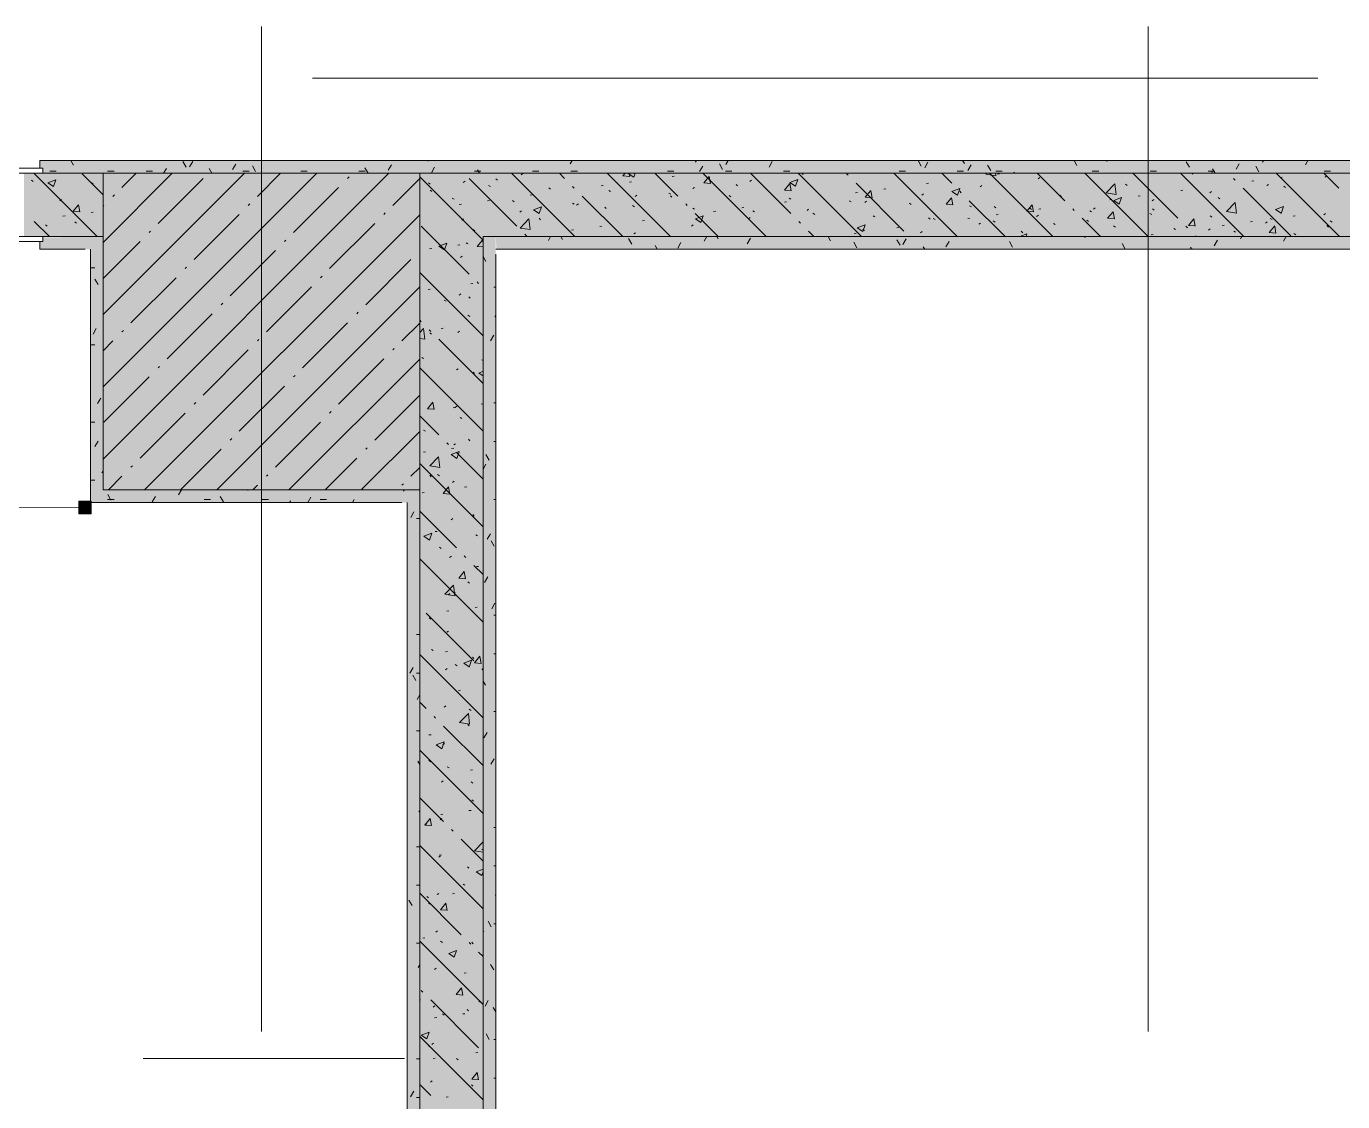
# Model space of a CAD drawing. Header units: millimetres. Extents: x -3817 to 677485, y -22715 to 103890.
# Drawn here: x 70432 to 72510, y 21595 to 23293 of the extents above; entities that cross this region are included whole.
import ezdxf

# ---------------------------------------------------------------- set-up
doc = ezdxf.new("R2010")
doc.units = ezdxf.units.MM
doc.layers.add('PDF _Геометрия', color=7, linetype='Continuous', true_color=0x1d1d1d)
doc.layers.add('PDF _Сплошная заливка', color=7, linetype='Continuous', true_color=0xffffff)

msp = doc.modelspace()

# ---------------------------------------------------------------- hatches: boundary and pattern name
at = {"layer": 'PDF _Сплошная заливка', "transparency": 33554559}
h = msp.add_hatch(color=256, dxfattribs=at)
h.paths.add_polyline_path([(78923.1, 23061.3), (78923.1, 23081.3), (78623.1, 23081.3), (78623.1, 23069.3), (78653.1, 23069.3), (78653.1, 23061.3), (78823.1, 23061.3)], flags=0)
h.paths.add_polyline_path([(77493.1, 23061.3), (77493.1, 23069.3), (77523.1, 23069.3), (77523.1, 23081.3), (76413.1, 23081.3), (76413.1, 23069.3), (76443.1, 23069.3), (76443.1, 23061.3), (77111.9, 23061.3)], flags=0)
h.paths.add_polyline_path([(68543.3, 23061.3), (69298.3, 23061.3), (69298.3, 23069.3), (69303.3, 23069.3), (69303.3, 23081.3), (68538.3, 23081.3), (68538.3, 23069.3), (68543.3, 23069.3), (68543.3, 23061.5)], flags=0)
h.paths.add_polyline_path([(66721.3, 23061.3), (67383.3, 23061.5), (67383.3, 23069.3), (67388.3, 23069.3), (67388.3, 23081.3), (66503.3, 23081.3), (66503.3, 23061.3)], flags=0)
h.paths.add_polyline_path([(70458.3, 23061.3), (74933.1, 23061.5), (74933.1, 23069.3), (74963.1, 23069.3), (74963.1, 23081.3), (70453.3, 23081.3), (70453.3, 23069.3), (70458.3, 23069.3)], flags=0)
h = msp.add_hatch(color=256, dxfattribs=at)
h.paths.add_polyline_path([(74963.1, 22961.3), (74963.1, 23061.3), (71053.3, 23061.3), (71053.3, 22961.3), (74933.1, 22961.3)], flags=0)
h.paths.add_polyline_path([(78653.1, 22961.3), (78823.1, 22961.3), (78823.1, 23061.3), (78623.1, 23061.3), (78623.1, 22961.3)], flags=0)
h.paths.add_polyline_path([(76962.8, 22961.3), (77523.1, 22961.3), (77523.1, 23061.3), (76413.1, 23061.3), (76413.1, 22961.3), (76663.1, 22961.3)], flags=0)
h.paths.add_polyline_path([(68678.3, 22961.3), (69328.3, 22961.3), (69328.3, 23061.3), (68513.3, 23061.3), (68513.3, 22961.3), (68543.3, 22961.3)], flags=0)
h.paths.add_polyline_path([(70453.3, 22961.3), (70553.3, 22961.3), (70553.3, 23061.3), (70428.3, 23061.3), (70428.3, 22961.3), (70432.2, 22961.3)], flags=0)
for points in [[(70553.3, 22561.3), (71053.3, 22561.3), (71053.3, 23061.3), (70553.3, 23061.3), (70553.3, 23058)], [(71053.3, 17481.3), (71153.3, 17481.3), (71153.3, 22961.3), (71053.3, 22961.3), (71053.3, 17561.3)], [(71153.3, 21031.3), (71173.3, 21031.3), (71173.3, 22961.3), (71153.3, 22961.3), (71153.3, 22492.8)], [(71025.3, 22541.3), (71033.3, 22541.3), (71033.3, 22561.3), (70533.3, 22561.3), (70533.3, 22541.3), (70803.3, 22541.3)], [(71033.3, 17581.4), (71053.3, 17581.4), (71053.3, 22561.3), (71033.3, 22561.3), (71033.3, 17602.3)]]:
    msp.add_hatch(color=256, dxfattribs=at).paths.add_polyline_path(points)
h = msp.add_hatch(color=256, dxfattribs=at)
h.paths.add_polyline_path([(70533.3, 22941.3), (70553.3, 22941.3), (70553.3, 22961.3), (70458.3, 22960), (70458.3, 22953.4), (70453.3, 22953.4), (70453.3, 22941.3), (70525.3, 22941.3)], flags=0)
h.paths.add_polyline_path([(68798.3, 22941.3), (69303.3, 22941.3), (69303.3, 22953.4), (69298.3, 22953.4), (69298.3, 22961.3), (68778.3, 22961.3), (68778.3, 22941.3)], flags=0)
h = msp.add_hatch(color=256, dxfattribs=at)
h.paths.add_polyline_path([(74933.1, 22941.3), (74963.1, 22941.3), (74963.1, 22953.4), (74933.1, 22953.4), (74933.1, 22961.3), (71173.3, 22961.3), (71174.4, 22941.3), (74143.2, 22941.3)], flags=0)
h.paths.add_polyline_path([(76563.1, 22941.3), (76563.1, 22961.3), (76443.1, 22961.3), (76443.1, 22953.4), (76413.1, 22953.4), (76413.1, 22941.3), (76543.1, 22941.3)], flags=0)

# ---------------------------------------------------------------- linework, layer by layer
at = {"layer": 'PDF _Геометрия', "color": 253, "lineweight": 9, "true_color": 0xaaaaaa}
for points in [[(70803.3, 21705.9), (70803.3, 23293.4)], [(72203.3, 21705.9), (72203.3, 23293.4)], [(70883.8, 23211.3), (72471.3, 23211.3)]]:
    msp.add_lwpolyline(points, dxfattribs=at)
at = {"layer": 'PDF _Геометрия', "color": 253, "lineweight": 13, "true_color": 0xaaaaaa}
for points in [[(70388.3, 23069.3), (70388.3, 23061.3), (70458.3, 23061.3), (70458.3, 23069.3)], [(70388.3, 22961.3), (70388.3, 22953.4), (70458.3, 22953.4), (70458.3, 22961.3)]]:
    msp.add_lwpolyline(points, close=True, dxfattribs=at)
at = {"layer": 'PDF _Геометрия', "color": 9, "lineweight": 9, "true_color": 0xc0c0c0}
for points in [[(70453.3, 23081.3), (70453.3, 23069.3)], [(70453.3, 23061.3), (70432.2, 23061.3)], [(68798.3, 17561.3), (71053.3, 17561.3), (71053.3, 17581.4), (71053.3, 22561.3), (71033.3, 22561.3), (70553.3, 22561.3), (70553.3, 22941.3), (70553.3, 22961.3)], [(70432.2, 22961.3), (70453.3, 22961.3)], [(70453.3, 22953.4), (70453.3, 22941.3)], [(71053.3, 22961.3), (71053.3, 17481.3), (71153.3, 17481.3), (71453.3, 17481.3), (71453.3, 17161.4), (71053.3, 17161.4)], [(71153.3, 17561.3), (71153.3, 20511.3), (71553.3, 20511.3), (71553.3, 20611.3), (71553.3, 21011.3), (71453.3, 21011.3), (71153.3, 21011.3), (71153.3, 22961.3), (74933.1, 22961.3), (71173.3, 22961.3), (71153.3, 22961.3), (71153.3, 21031.3), (71153.3, 21011.3), (71553.3, 21011.3), (71553.3, 20511.3), (71173.3, 20511.3), (71153.3, 20511.3), (71153.3, 17581.4)], [(70533.3, 22561.3), (70533.3, 22541.3), (71025.3, 22541.3)]]:
    msp.add_lwpolyline(points, dxfattribs=at)
at = {"layer": 'PDF _Геометрия', "color": 7, "lineweight": 9}
for points in [[(74963.1, 23081.3), (70453.3, 23081.3)], [(70453.3, 22941.3), (70525.3, 22941.3)], [(70533.3, 22941.3), (70533.3, 22920.4), (70533.3, 22561.3)], [(71173.3, 22941.3), (71194.2, 22941.3), (74963.1, 22941.3)], [(71173.3, 21031.3), (71173.3, 21052.3), (71173.3, 22933.3)], [(70515.3, 22533.3), (70209.9, 22534.9)], [(71033.3, 22541.3), (71033.3, 17602.3), (71033.3, 17581.4)], [(71029.3, 21662.9), (70616.8, 21662.9)]]:
    msp.add_lwpolyline(points, dxfattribs=at)
at = {"layer": 'PDF _Геометрия', "color": 253, "lineweight": 9, "true_color": 0x9b9b9b}
for points in [[(70506.7, 23074.2), (70502.6, 23081.3)], [(70653.3, 23068.8), (70649, 23061.3)], [(70684.4, 23071.2), (70679.4, 23079.9)], [(70694.9, 23080), (70689.9, 23071.3)], [(70725.3, 23061.3), (70721, 23068.8)], [(70763, 23075.9), (70757.9, 23067.2)], [(70794.1, 23064.2), (70789.1, 23072.9)], [(70971.7, 23061.3), (70966.8, 23069.9)], [(71008.7, 23074.8), (71003.7, 23066.1)], [(71066.2, 23080.5), (71065.7, 23081.3)], [(71076.7, 23070.7), (71071.7, 23062)], [(71294, 23081.3), (71291, 23076.1)], [(71489.7, 23078.6), (71488.1, 23081.3)], [(71500.2, 23072.6), (71495.1, 23063.9)], [(71531.3, 23067.4), (71526.3, 23076.2)], [(71540.4, 23081.3), (71536.8, 23075.1)], [(71609.8, 23079.7), (71604.8, 23071)], [(71845.1, 23072.6), (71840, 23081.3)], [(71855.6, 23078.6), (71850.5, 23069.9)], [(71913.1, 23076.7), (71910.4, 23081.3)], [(71923.6, 23074.5), (71918.6, 23065.8)], [(71954.7, 23065.5), (71949.7, 23074.3)], [(72090.8, 23073.7), (72086.4, 23081.3)], [(72138.7, 23081.3), (72137.9, 23079.9)], [(72268.5, 23070.7), (72263.5, 23079.4)], [(72309.1, 23061.3), (72305.1, 23068.3)], [(72347, 23076.4), (72342, 23067.7)], [(72378.2, 23063.7), (72373.1, 23072.4)], [(72385.1, 23081.3), (72383.6, 23078.8)], [(72455.5, 23081.3), (72451.7, 23074.8)], [(70469.2, 23064.5), (70479.2, 23064.5)], [(70560.6, 23064.5), (70570.7, 23064.5)], [(70621.6, 23064.5), (70631.6, 23064.5)], [(70774, 23064.5), (70784, 23064.5)], [(70830.9, 23061.3), (70830.7, 23061.7)], [(70865.4, 23064.5), (70875.5, 23064.5)], [(70956.9, 23064.5), (70966.9, 23064.5)], [(71139.7, 23064.5), (71149.8, 23064.5)], [(71147.7, 23061.3), (71144.5, 23066.9)], [(71231.2, 23064.5), (71241.2, 23064.5)], [(71292.1, 23064.5), (71302.2, 23064.5)], [(71444.5, 23064.5), (71454.6, 23064.5)], [(71458.5, 23061.4), (71458.5, 23061.3)], [(71536, 23064.5), (71546, 23064.5)], [(71627.4, 23064.5), (71637.5, 23064.5)], [(71810.3, 23064.5), (71820.4, 23064.5)], [(71901.7, 23064.5), (71911.8, 23064.5)], [(71962.7, 23064.5), (71972.8, 23064.5)], [(71992.4, 23061.3), (71991.3, 23063.1)], [(72115.1, 23064.5), (72125.2, 23064.5)], [(72206.5, 23064.5), (72216.6, 23064.5)], [(72298, 23064.5), (72308, 23064.5)], [(72305.4, 23065.2), (72303.1, 23061.3)], [(72480.9, 23064.5), (72490.9, 23064.5)], [(71259.9, 22961.3), (71256.5, 22955.3)], [(71278.5, 22956.7), (71275.8, 22961.3)], [(71346.5, 22960.8), (71346.2, 22961.3)], [(71388.2, 22949.6), (71383.1, 22958.3)], [(71428.1, 22941.3), (71424.8, 22947.2)], [(71465.6, 22951.8), (71460.6, 22943.1)], [(71506.3, 22961.3), (71502.2, 22954.2)], [(71524.2, 22957.8), (71522.2, 22961.3)], [(71575.3, 22958.9), (71570.2, 22950.1)], [(71701.9, 22954.8), (71698.1, 22961.3)], [(71743.6, 22943.6), (71738.5, 22952.3)], [(71811.6, 22947.7), (71806.6, 22956.4)], [(71821, 22957.8), (71816, 22949)], [(71850.5, 22941.3), (71848.2, 22945.3)], [(71889, 22953.7), (71884, 22945)], [(71989.3, 22944.7), (71984.3, 22953.4)], [(72104.6, 22961.3), (72103.3, 22959.1)], [(72167, 22941.7), (72162, 22950.4)], [(72270.8, 22944.4), (72269.1, 22941.3)], [(72272.8, 22941.3), (72271.6, 22943.4)], [(72312.5, 22955.6), (72307.4, 22946.9)], [(72351, 22961.3), (72349.1, 22958)], [(72421.4, 22961.3), (72417.1, 22953.9)], [(71157.7, 22922.1), (71153.3, 22929.7)], [(70533.3, 22912.1), (70540.2, 22912.1)], [(70545.4, 22885.4), (70540.3, 22894.1)], [(71170.2, 22881.6), (71173.3, 22881.6)], [(71173.3, 22834.1), (71172, 22836.4)], [(70542.5, 22816), (70537.5, 22807.3)], [(71170.1, 22805.6), (71165, 22796.9)], [(70533.3, 22790.2), (70540.2, 22790.2)], [(70549.6, 22706.3), (70544.6, 22697.6)], [(71170.2, 22698.7), (71173.3, 22698.7)], [(70533.3, 22668.2), (70540.2, 22668.2)], [(70545.5, 22638.3), (70540.5, 22629.6)], [(71170.2, 22637.7), (71173.3, 22637.7)], [(71162.8, 22608.3), (71157.8, 22617.1)], [(70553.3, 22590.8), (70551.6, 22588)], [(71157.8, 22601.6), (71153.3, 22593.7)], [(70533.3, 22576.8), (70540.2, 22576.8)], [(70565.8, 22545.2), (70560.8, 22553.9)], [(70635.9, 22550.9), (70630.8, 22542.2)], [(70677.1, 22561.3), (70672.5, 22553.4)], [(70743.5, 22542.2), (70738.5, 22550.9)], [(70782.6, 22561.3), (70782.1, 22560.5)], [(70881.6, 22549.9), (70876.7, 22541.3)], [(71029, 22561.3), (71027.9, 22559.4)], [(70560.6, 22546.3), (70570.7, 22546.3)], [(70713, 22546.3), (70723.1, 22546.3)], [(70804.5, 22546.3), (70814.5, 22546.3)], [(70849.6, 22541.3), (70848.1, 22543.8)], [(70895.9, 22546.3), (70906, 22546.3)], [(70949.6, 22545.8), (70947.1, 22541.3)], [(71170.2, 22546.3), (71173.3, 22546.3)], [(71044.1, 22526.4), (71039, 22517.7)], [(71048.3, 22515.8), (71053.3, 22515.8)], [(71164.9, 22491.9), (71159.8, 22483.2)], [(71171, 22472.3), (71166, 22481)], [(71160.8, 22423.8), (71155.8, 22415.1)], [(71171.9, 22382.2), (71166.9, 22373.5)], [(71170.2, 22363.4), (71173.3, 22363.4)], [(71048.3, 22332.9), (71053.3, 22332.9)], [(71170.2, 22302.5), (71173.3, 22302.5)], [(71043, 22280.7), (71037.9, 22272)], [(71047.2, 22260), (71042.2, 22268.7)], [(71048.3, 22272), (71053.3, 22272)], [(71156.9, 22252.9), (71153.3, 22259.2)], [(71053.3, 22237.6), (71049.1, 22230.4)], [(71170.2, 22211), (71173.3, 22211)], [(71048.3, 22180.5), (71053.3, 22180.5)], [(71159.7, 22178.1), (71154.7, 22169.4)], [(71053.3, 22127.6), (71050.3, 22132.7)], [(71170.9, 22136.5), (71165.8, 22127.8)], [(71053.3, 22054.7), (71052.1, 22052.7)], [(71170.2, 22028.1), (71173.3, 22028.1)], [(71048.3, 21997.7), (71053.3, 21997.7)], [(71170.2, 21967.2), (71173.3, 21967.2)], [(71048.3, 21936.7), (71053.3, 21936.7)], [(71041.2, 21904.6), (71036.2, 21913.3)], [(71173.3, 21919.7), (71172.2, 21921.5)], [(71033.7, 21898.9), (71033.3, 21898.2)], [(71154.5, 21864.3), (71153.3, 21862.2)], [(71166.1, 21871.1), (71161.1, 21879.9)], [(71170.2, 21875.7), (71173.3, 21875.7)], [(71048.3, 21845.3), (71053.3, 21845.3)], [(71053.3, 21810.9), (71051, 21806.9)], [(71170.2, 21803.1), (71165.2, 21811.8)], [(71161.6, 21754.7), (71156.6, 21746)], [(71173.3, 21736.9), (71169.3, 21743.8)], [(71163.1, 21693.4), (71158.1, 21702.2)], [(71170.2, 21692.9), (71173.3, 21692.9)], [(71048.3, 21662.4), (71053.3, 21662.4)], [(71170.2, 21631.9), (71173.3, 21631.9)], [(71043.8, 21611.5), (71038.7, 21602.8)], [(71048.3, 21601.4), (71053.3, 21601.4)]]:
    msp.add_lwpolyline(points, dxfattribs=at)
at = {"layer": 'PDF _Геометрия', "color": 252, "lineweight": 9, "true_color": 0x878787}
for points in [[(70440.2, 23050.3), (70443.1, 23048.5)], [(70544, 22961.3), (70444, 23061.3)], [(70475.2, 23040.4), (70466.3, 23046.4), (70478.8, 23051.2)], [(70475.2, 23040.4), (70478.8, 23051.1)], [(70553.3, 23027.5), (70520.2, 23060.6)], [(70535.1, 23046.3), (70538, 23044.5)], [(71153.3, 22955.5), (71147.4, 22961.3), (71053.3, 23055.5)], [(71122.1, 23046.5), (71124.8, 23048.6)], [(71206.7, 22977.6), (71131.2, 23053)], [(71173.7, 23052.5), (71176.2, 23050.2)], [(71298.3, 22961.3), (71198.3, 23061.3)], [(71213.4, 23059), (71216.1, 23061.1)], [(71282.1, 23053), (71273.8, 23061.3)], [(71449.2, 22961.3), (71349.2, 23061.3)], [(71384.8, 23056.2), (71374.2, 23057.1), (71377.7, 23061.3)], [(71391.1, 23055.1), (71382.3, 23061), (71383.1, 23061.3)], [(71384.8, 23056.2), (71383.8, 23061.3)], [(71384.3, 23047.5), (71387.6, 23047.9)], [(71391.2, 23055), (71393.3, 23061.3)], [(71460.6, 23025.4), (71424.7, 23061.3)], [(71451.6, 23056.3), (71455, 23056.8)], [(71600.1, 22961.3), (71500.1, 23061.3)], [(71512.3, 23045), (71501.7, 23046), (71510.3, 23056.2)], [(71512.3, 23045), (71510.3, 23056.1)], [(71574.5, 23048.5), (71577.2, 23050.5)], [(71639.2, 22997.7), (71575.5, 23061.3)], [(71646.7, 23040.8), (71637.8, 23046.8), (71650.3, 23051.6)], [(71646.7, 23040.8), (71650.3, 23051.5)], [(71750.9, 22961.3), (71650.9, 23061.3)], [(71656.5, 23061.3), (71658.8, 23059.2)], [(71729.7, 23058.1), (71727.2, 23060.6)], [(71901.8, 22961.3), (71801.8, 23061.3)], [(71893.1, 23045.5), (71877.3, 23061.3)], [(71963, 23057.3), (71947.2, 23059.7), (71948.7, 23061.3)], [(72052.7, 22961.3), (71952.7, 23061.3)], [(71963, 23057.2), (71962.5, 23061.3)], [(71965.4, 23060), (71968.8, 23060.4)], [(72071.7, 23017.8), (72028.1, 23061.3)], [(72029.4, 23052.4), (72032.1, 23054.4)], [(72203.5, 22961.3), (72103.5, 23061.3)], [(72250.2, 22990.2), (72179, 23061.3)], [(72354.4, 22961.3), (72254.4, 23061.3)], [(72272, 23061.3), (72273.6, 23059.9)], [(72340.7, 23050.5), (72338.2, 23053)], [(72366.9, 23048.9), (72370.3, 23049.3)], [(72505.3, 22961.3), (72405.3, 23061.3)], [(72411.5, 23054.7), (72414.8, 23055.2)], [(72504.2, 23037.9), (72480.7, 23061.3)], [(72482.8, 23055.1), (72485.5, 23057.2)], [(71067.1, 23046.1), (71070, 23044.3)], [(71070, 23034.7), (71072.5, 23032.4)], [(71162.1, 23042.1), (71164.9, 23040.3)], [(71227.5, 23026.8), (71230.8, 23027.2)], [(71257, 23038.1), (71259.8, 23036.3)], [(71297.2, 23037.9), (71294.7, 23040.5)], [(71339.8, 23041.6), (71343.1, 23042)], [(71351.9, 23034.1), (71354.7, 23032.3)], [(71393.4, 23024.6), (71396.1, 23026.6)], [(71446.8, 23030.1), (71449.6, 23028.3)], [(71449, 23025.8), (71451.5, 23023.6)], [(71484.7, 23037.1), (71487.3, 23039.1)], [(71541.7, 23026.1), (71544.5, 23024.3)], [(71552.7, 23043.6), (71555.2, 23041.4)], [(71639.8, 23033.9), (71629.2, 23034.8), (71637.8, 23045)], [(71639.9, 23033.8), (71637.8, 23045)], [(71741.3, 23030.5), (71744.6, 23030.9)], [(71817.7, 22970.1), (71742.3, 23045.5)], [(71756.7, 23023.7), (71765.3, 23033.9)], [(71767.4, 23022.7), (71765.3, 23033.8)], [(71785.8, 23036.3), (71789.1, 23036.8)], [(71845.8, 23026.5), (71848.4, 23028.6)], [(71853.2, 23045.2), (71856.5, 23045.6)], [(71902.2, 23026.6), (71893.3, 23032.5), (71905.8, 23037.3)], [(71902.2, 23026.5), (71905.8, 23037.3)], [(71908.2, 23030.4), (71905.7, 23032.9)], [(71938.1, 23039.8), (71940.8, 23041.9)], [(72063.8, 23026.5), (72066.3, 23024.3)], [(72152.7, 23027.8), (72136.9, 23030.3), (72150.8, 23044.7)], [(72152.8, 23027.8), (72150.8, 23044.7)], [(72167.5, 23044.3), (72170, 23042.1)], [(72187.3, 23025.2), (72190.6, 23025.7)], [(72254.7, 23034.1), (72258, 23034.5)], [(72300.7, 23030.4), (72303.4, 23032.5)], [(72428.7, 22962.5), (72353.3, 23037.9)], [(72390.5, 23041.8), (72393.2, 23043.8)], [(72417.5, 23040.9), (72419.9, 23038.6)], [(70485, 23017.9), (70487.7, 23020)], [(70516.8, 23000.6), (70506.1, 23001.5), (70514.7, 23011.7)], [(70516.8, 23000.5), (70514.7, 23011.7)], [(71104.6, 23022.2), (71107.5, 23020.4)], [(71115.7, 23012.1), (71119, 23012.5)], [(71160.2, 23017.9), (71163.5, 23018.4)], [(71199.5, 23018.2), (71202.4, 23016.4)], [(71241.8, 22997.7), (71232.9, 23003.7), (71245.4, 23008.5)], [(71241.8, 22997.7), (71245.4, 23008.4)], [(71294.5, 23014.2), (71297.3, 23012.4)], [(71301, 23011.2), (71303.7, 23013.3)], [(71373.8, 22961.3), (71309.8, 23025.4)], [(71345.3, 23008), (71347.8, 23005.8)], [(71389.4, 23010.2), (71392.2, 23008.4)], [(71475.7, 23010.3), (71473.2, 23012.8)], [(71484.3, 23006.2), (71487.1, 23004.4)], [(71561.7, 23006.8), (71565, 23007.3)], [(71629, 23015.7), (71632.3, 23016.1)], [(71636.6, 23022), (71639.4, 23020.2)], [(71731.5, 23018), (71734.4, 23016.2)], [(71756, 23015.1), (71758.6, 23017.2)], [(71756.7, 23023.7), (71767.4, 23022.7)], [(71826.4, 23014), (71829.3, 23012.2)], [(71894.9, 23011.6), (71884.3, 23012.5), (71892.9, 23022.7)], [(71894.9, 23011.5), (71892.9, 23022.7)], [(71977.3, 22961.3), (71920.8, 23017.8)], [(71921.4, 23010), (71924.2, 23008.2)], [(71960.1, 23008.7), (71962.6, 23006.5)], [(72022.4, 23000.4), (72011.8, 23001.4), (72020.4, 23011.6)], [(72016.3, 23006), (72019.1, 23004.2)], [(72022.5, 23000.4), (72020.4, 23011.5)], [(72030.5, 23004.6), (72033.8, 23005)], [(72086.7, 23002.7), (72084.2, 23005.3)], [(72117.1, 23004.6), (72119.7, 23006.6)], [(72142.8, 23019.4), (72146.1, 23019.8)], [(72157.7, 23012.3), (72148.9, 23018.3), (72161.3, 23023.1)], [(72157.7, 23012.3), (72161.3, 23023)], [(72209.4, 23017.9), (72212.1, 23019.9)], [(72210.1, 23005.3), (72212.6, 23003)], [(72313.8, 23023.1), (72316.3, 23020.8)], [(72342.5, 22998.4), (72326.7, 23000.9), (72340.5, 23015.3)], [(72342.5, 22998.4), (72340.6, 23015.2)], [(72413.2, 22998.1), (72404.4, 23004.1), (72416.8, 23008.8)], [(72413.2, 22998), (72416.9, 23008.8)], [(70468.6, 22961.3), (70444.8, 22985.1)], [(70490, 22993.7), (70493.3, 22994.1)], [(70509, 22984.7), (70511.4, 22982.4)], [(70534.5, 22999.5), (70537.9, 23000)], [(71120, 22987.3), (71122.6, 22989.4)], [(71211.2, 22999.9), (71213.9, 23001.9)], [(71227.5, 22972.4), (71211.7, 22974.8), (71225.6, 22989.2)], [(71227.6, 22972.3), (71225.6, 22989.2)], [(71241.6, 22990.2), (71244.1, 22988)], [(71404.9, 22986.2), (71408.2, 22986.6)], [(71524.7, 22961.3), (71488.3, 22997.7)], [(71497.3, 22983.5), (71488.4, 22989.4), (71500.9, 22994.2)], [(71497.3, 22983.4), (71500.9, 22994.2)], [(71517.2, 23001), (71520.5, 23001.4)], [(71572.3, 22989.3), (71575, 22991.3)], [(71579.2, 23002.2), (71582, 23000.4)], [(71654.3, 22982.6), (71651.7, 22985.1)], [(71664.7, 23002.6), (71667.3, 23004.7)], [(71674.1, 22998.2), (71676.9, 22996.4)], [(71769, 22994.2), (71771.8, 22992.4)], [(71856.4, 22990.9), (71858.9, 22988.7)], [(71863.9, 22990.1), (71866.8, 22988.3)], [(71918.7, 22989.9), (71922, 22990.3)], [(71958.8, 22986.1), (71961.7, 22984.3)], [(71963.2, 22995.7), (71966.5, 22996.2)], [(72027.2, 22993.2), (72029.9, 22995.2)], [(72128.1, 22961.3), (72099.3, 22990.2)], [(72106.4, 22987.5), (72108.9, 22985.2)], [(72111.2, 23002), (72114, 23000.2)], [(72150, 22989.3), (72139.3, 22990.2), (72147.9, 23000.4)], [(72150, 22989.2), (72147.9, 23000.4)], [(72206.1, 22998), (72208.9, 22996.2)], [(72266.9, 22979), (72275.4, 22989.3)], [(72277.5, 22978), (72275.5, 22989.2)], [(72301, 22994), (72303.8, 22992.2)], [(72364.7, 22984.6), (72368, 22985.1)], [(72388.3, 22982.6), (72391, 22984.6)], [(72395.9, 22990), (72398.8, 22988.2)], [(72432, 22993.5), (72435.3, 22993.9)], [(72480.7, 22995.9), (72483.3, 22998)], [(72490.8, 22986), (72493.7, 22984.2)], [(70462.3, 22979.8), (70465.1, 22978)], [(71131.2, 22902.2), (71072.1, 22961.3), (71055.8, 22977.6)], [(71137.9, 22972.4), (71140.4, 22970.2)], [(71221.8, 22962.5), (71219.3, 22965)], [(71293, 22971.5), (71296.3, 22971.9)], [(71337.5, 22977.3), (71340.9, 22977.8)], [(71391.2, 22965.4), (71393.9, 22967.4)], [(71482.5, 22977.9), (71485.2, 22979.9)], [(71675.5, 22961.3), (71666.8, 22970.1)], [(71739, 22966.2), (71742.4, 22966.7)], [(71752.8, 22969.2), (71744, 22975.2), (71756.4, 22980)], [(71752.7, 22973.1), (71755.2, 22970.9)], [(71752.8, 22969.2), (71756.4, 22979.9)], [(71806.4, 22975.1), (71809.7, 22975.5)], [(71843.6, 22967.3), (71846.3, 22969.4)], [(71936, 22980.7), (71938.6, 22982.7)], [(72000.5, 22961.3), (72011.9, 22965.7)], [(72002.7, 22969.7), (72005.2, 22967.4)], [(72010.5, 22961.3), (72011.9, 22965.7)], [(72053.8, 22982.1), (72056.6, 22980.3)], [(72148.7, 22978.1), (72151.5, 22976.3)], [(72207.9, 22964), (72211.2, 22964.4)], [(72243.6, 22974.1), (72246.4, 22972.3)], [(72265.3, 22975.1), (72262.8, 22977.6)], [(72266.9, 22979), (72277.5, 22978.1)], [(72298.5, 22971.2), (72301.2, 22973.3)], [(72320.2, 22978.8), (72323.5, 22979.2)], [(72338.5, 22970.1), (72341.3, 22968.3)], [(72405, 22966.9), (72394.4, 22967.9), (72403, 22978.1)], [(72405, 22966.9), (72403, 22978)], [(72433.4, 22966.1), (72436.2, 22964.3)], [(72485.4, 22978.7), (72487.8, 22976.4)], [(71068.9, 22942), (71072.2, 22942.4)], [(71092.4, 22940.4), (71083.5, 22946.3), (71096, 22951.1)], [(71092.4, 22940.3), (71096, 22951.1)], [(71113.4, 22947.8), (71116.7, 22948.3)], [(71126.7, 22951.7), (71129.5, 22949.9)], [(71153.3, 22944.9), (71143.8, 22945.7), (71152.3, 22955.9)], [(71153.3, 22951), (71152.4, 22955.9)], [(72279, 22961.3), (72277.8, 22962.5)], [(71117.8, 22928.1), (71120.4, 22930.2)], [(71153.3, 22804.7), (71053.3, 22904.7)], [(71134, 22886.6), (71137.3, 22887)], [(71146.3, 22887.1), (71143.8, 22889.6)], [(71066.6, 22877.7), (71069.9, 22878.1)], [(71092.1, 22860.9), (71094.9, 22859.1)], [(71115.6, 22869), (71118.3, 22871)], [(71130.6, 22866.4), (71133.1, 22864.1)], [(71055.8, 22826.7), (71053.3, 22829.3)], [(71129.5, 22837), (71132.4, 22835.2)], [(71053.3, 22809.7), (71059.4, 22816)], [(71053.3, 22800.4), (71061.4, 22799.2)], [(71061.4, 22799.1), (71059.4, 22816)], [(71070.9, 22811.6), (71068.4, 22814.2)], [(71069.5, 22809.5), (71072, 22807.3)], [(71153.3, 22729.3), (71083.5, 22799.1)], [(71087.2, 22816.4), (71090.5, 22816.9)], [(71113.5, 22809.8), (71116.1, 22811.8)], [(71056.7, 22770.5), (71059.5, 22768.7)], [(71151.6, 22766.5), (71153.3, 22765.4)], [(71152.7, 22761.1), (71153.3, 22761.2)], [(71153.3, 22653.8), (71053.3, 22753.8)], [(71111.3, 22750.6), (71114, 22752.6)], [(71137.4, 22747.3), (71139.9, 22745)], [(71153.3, 22741.2), (71146.4, 22745.8), (71153.3, 22748.5)], [(71076.2, 22688.5), (71065.6, 22689.4), (71074.2, 22699.6)], [(71076.2, 22688.4), (71074.2, 22699.5)], [(71109.1, 22691.4), (71111.8, 22693.4)], [(71150.4, 22696.8), (71153.3, 22697.2)], [(71083.5, 22648.2), (71053.3, 22678.4)], [(71105.9, 22691), (71109.3, 22691.4)], [(71117, 22675.6), (71119.8, 22673.8)], [(71059.5, 22655.8), (71062.4, 22654)], [(71098.6, 22633.1), (71096, 22635.6)], [(71107, 22632.2), (71109.6, 22634.2)], [(71130.1, 22641.2), (71132.5, 22638.9)], [(71059.2, 22620.8), (71062.5, 22621.3)], [(71069.1, 22599), (71083, 22613.4)], [(71084.9, 22596.5), (71083, 22613.4)], [(71112, 22610.9), (71103.1, 22616.9), (71115.6, 22621.7)], [(71103.7, 22626.7), (71107, 22627.1)], [(71153.3, 22578.4), (71111.1, 22620.5)], [(71112, 22610.9), (71115.6, 22621.6)], [(71153.3, 22502.9), (71053.3, 22602.9)], [(71069.1, 22599), (71084.9, 22596.5)], [(71069, 22584.4), (71071.4, 22582.1)], [(71081.6, 22585.3), (71084.4, 22583.4)], [(71104.8, 22573), (71107.5, 22575.1)], [(71056.9, 22556.6), (71060.2, 22557)], [(71100.9, 22554.7), (71090.3, 22555.6), (71098.8, 22565.9)], [(71100.9, 22554.7), (71098.8, 22565.8)], [(71124.2, 22565.4), (71127.6, 22565.9)], [(71111.1, 22469.7), (71053.3, 22527.5)], [(71102.7, 22513.8), (71105.3, 22515.9)], [(71136.9, 22522.1), (71139.3, 22519.9)], [(71068.7, 22482), (71059.9, 22488), (71072.3, 22492.7)], [(71068.7, 22481.9), (71072.3, 22492.7)], [(71077.5, 22495.3), (71080.8, 22495.7)], [(71141.9, 22490.4), (71144.7, 22488.6)], [(71084.5, 22470.5), (71087.3, 22468.7)], [(71153.3, 22352.1), (71053.3, 22452.1)], [(71100.5, 22454.6), (71103.2, 22456.7)], [(71126.2, 22454.6), (71123.7, 22457.1)], [(71125.6, 22421), (71114.9, 22421.9), (71123.5, 22432.1)], [(71125.6, 22420.9), (71123.5, 22432.1)], [(71153.3, 22427.5), (71138.8, 22442)], [(71143, 22440), (71146.3, 22440.4)], [(71108.5, 22393.9), (71092.7, 22396.4), (71106.5, 22410.8)], [(71108.5, 22393.9), (71106.6, 22410.7)], [(71129.5, 22416.1), (71132, 22413.8)], [(71098.3, 22395.5), (71101, 22397.5)], [(71106.5, 22400), (71109.3, 22398.2)], [(71138.8, 22291.1), (71063.4, 22366.6)], [(71096.2, 22369.8), (71099.5, 22370.3)], [(71140.7, 22375.7), (71144, 22376.1)], [(71068.4, 22359.2), (71070.9, 22357)], [(71096.2, 22336.3), (71098.8, 22338.3)], [(71153.3, 22201.2), (71053.3, 22301.2)], [(71071.9, 22309.2), (71074.7, 22307.4)], [(71093.9, 22305.6), (71097.3, 22306)], [(71150.2, 22287.2), (71139.6, 22288.2), (71148.2, 22298.4)], [(71150.2, 22287.2), (71148.2, 22298.3)], [(71094, 22277.1), (71096.7, 22279.1)], [(71109.4, 22285.3), (71112.2, 22283.5)], [(71131.6, 22281.5), (71122.7, 22287.4), (71135.2, 22292.2)], [(71131.6, 22281.4), (71135.2, 22292.2)], [(71136.4, 22297), (71138.8, 22294.7)], [(71153.3, 22276.7), (71151.4, 22278.6)], [(71114.5, 22244.3), (71117.8, 22244.7)], [(71063.4, 22215.7), (71053.3, 22225.8)], [(71091.8, 22217.9), (71094.5, 22219.9)], [(71078.4, 22200.6), (71075.9, 22203.1)], [(71132.1, 22191.3), (71116.3, 22193.7), (71130.1, 22208.2)], [(71132.1, 22191.2), (71130.1, 22208.1)], [(71131.4, 22214.8), (71134.3, 22213)], [(71067.7, 22174.2), (71071.1, 22174.6)], [(71153.3, 22125.8), (71091, 22188)], [(71129, 22190.9), (71131.5, 22188.6)], [(71088.3, 22152.5), (71079.5, 22158.5), (71091.9, 22163.3)], [(71088.3, 22152.5), (71091.9, 22163.2)], [(71089.7, 22158.7), (71092.3, 22160.7)], [(71153.3, 22050.3), (71053.3, 22150.3)], [(71067.9, 22134.1), (71070.4, 22131.8)], [(71096.8, 22123.9), (71099.6, 22122.1)], [(71133.2, 22118.8), (71136.6, 22119.3)], [(71087.5, 22099.5), (71090.2, 22101.6)], [(71134.3, 22100), (71137.1, 22098.2)], [(71091, 22037.2), (71053.3, 22074.9)], [(71135.8, 22071.9), (71138.3, 22069.6)], [(71086.5, 22048.7), (71089.8, 22049.2)], [(71131, 22054.6), (71134.3, 22055)], [(71072, 22030.9), (71061.4, 22031.8), (71070, 22042.1)], [(71061.4, 22033.5), (71064.3, 22031.7)], [(71072.1, 22030.9), (71070, 22042)], [(71085.4, 22040.3), (71088, 22042.4)], [(71106.1, 22022.1), (71103.6, 22024.6)], [(71153.3, 21974.9), (71118.7, 22009.5)], [(71153.3, 21899.5), (71053.3, 21999.5)], [(71153.3, 21989), (71139.8, 21991.1), (71153.3, 22005.1)], [(71151.5, 21993.3), (71153.3, 21993.5)], [(71083.2, 21981.1), (71085.9, 21983.2)], [(71084.2, 21984.4), (71087.5, 21984.9)], [(71128.5, 21965.8), (71131, 21963.5)], [(71142.3, 21958), (71153.3, 21962.2)], [(71142.3, 21958), (71151.2, 21952)], [(71151.2, 21952), (71153.3, 21958.1)], [(71118.7, 21858.7), (71053.3, 21924.1)], [(71121.7, 21938.7), (71124.5, 21936.9)], [(71064.3, 21918.8), (71067.1, 21917)], [(71067.4, 21908.9), (71069.9, 21906.7)], [(71081, 21921.9), (71083.7, 21924)], [(71096.7, 21897.2), (71086.1, 21898.1), (71094.6, 21908.3)], [(71096.7, 21897.1), (71094.7, 21908.3)], [(71104.8, 21923.2), (71108.1, 21923.6)], [(71078.9, 21862.8), (71081.5, 21864.8)], [(71153.3, 21748.6), (71053.3, 21848.6)], [(71058, 21853.1), (71061.3, 21853.5)], [(71086.3, 21848.3), (71089.2, 21846.5)], [(71133.8, 21843.6), (71131.2, 21846.1)], [(71135.3, 21846.7), (71137.8, 21844.4)], [(71107.9, 21823.1), (71099.1, 21829.1), (71111.5, 21833.8)], [(71107.9, 21823), (71111.5, 21833.8)], [(71153.3, 21824.1), (71146.3, 21831)], [(71076.7, 21803.6), (71079.4, 21805.6)], [(71123.5, 21797.7), (71126.8, 21798.2)], [(71058.3, 21768.1), (71055.8, 21770.6)], [(71121.4, 21763.4), (71110.7, 21764.4), (71119.3, 21774.6)], [(71121.4, 21763.4), (71119.3, 21774.5)], [(71053.3, 21756.5), (71054.6, 21755.6)], [(71146.3, 21680.1), (71070.9, 21755.6)], [(71074.5, 21744.4), (71077.2, 21746.4)], [(71128, 21740.6), (71130.4, 21738.4)], [(71146.6, 21753.4), (71149.5, 21751.6)], [(71076.7, 21727.6), (71080.1, 21728)], [(71089.2, 21733.6), (71092, 21731.8)], [(71121.2, 21733.5), (71124.6, 21733.9)], [(71153.3, 21597.7), (71053.3, 21697.7)], [(71064.7, 21694.2), (71055.8, 21700.1), (71068.3, 21704.9)], [(71064.7, 21694.1), (71068.3, 21704.8)], [(71066.9, 21683.8), (71069.3, 21681.5)], [(71072.4, 21685.2), (71075, 21687.2)], [(71074.5, 21663.3), (71077.8, 21663.8)], [(71111.3, 21663), (71114.1, 21661.2)], [(71141.8, 21672.2), (71145.1, 21672.6)], [(71146, 21629.7), (71135.4, 21630.6), (71144, 21640.8)], [(71146.1, 21629.6), (71144, 21640.8)], [(71070.9, 21604.7), (71053.3, 21622.3)], [(71070.2, 21626), (71072.9, 21628)], [(71134.8, 21621.6), (71137.2, 21619.3)], [(71095, 21602.1), (71098.4, 21602.5)]]:
    msp.add_lwpolyline(points, dxfattribs=at)
at = {"layer": 'PDF _Геометрия', "color": 7, "lineweight": 9}
for points in [[(74933.1, 23061.3), (70458.3, 23061.3)], [(71053.3, 23061.3), (70553.3, 23061.3), (70553.3, 22561.3), (71053.3, 22561.3)], [(70453.3, 22961.3), (70553.3, 22961.3)]]:
    msp.add_lwpolyline(points, close=True, dxfattribs=at)
at = {"layer": 'PDF _Геометрия', "lineweight": 9}
for points in [[(70553.3, 22952.1), (70662.5, 23061.3)], [(70553.3, 22838), (70776.6, 23061.3)], [(70553.3, 22724), (70890.6, 23061.3)], [(70553.3, 22609.9), (71004.7, 23061.3)], [(70583.1, 23039), (70605.5, 23061.3)], [(70640.2, 22981.9), (70711.4, 23053.2)], [(70797, 23024.7), (70833.6, 23061.3)], [(70939.5, 23053.2), (70941.9, 23055.6)], [(71010.8, 23010.5), (71053.3, 23052.9)], [(70568.9, 23024.7), (70571.3, 23027.1)], [(70854, 22967.7), (70925.3, 23039)], [(70553.3, 23009.1), (70554.6, 23010.5)], [(70782.7, 23010.5), (70785.1, 23012.8)], [(70618.7, 22561.3), (71053.3, 22995.9)], [(70697.2, 22924.9), (70768.5, 22996.2)], [(70996.6, 22996.2), (70998.9, 22998.6)], [(70625.9, 22967.7), (70628.3, 22970.1)], [(70911, 22910.7), (70982.3, 22981.9)], [(70553.3, 22895), (70611.7, 22953.4)], [(70839.7, 22953.4), (70842.1, 22955.8)], [(70754.2, 22867.9), (70825.5, 22939.2)], [(70968.1, 22853.6), (71039.3, 22924.9)], [(70682.9, 22910.7), (70685.3, 22913)], [(70597.4, 22825.1), (70668.7, 22896.4)], [(70732.8, 22561.3), (71053.3, 22881.8)], [(70811.2, 22810.9), (70882.5, 22882.2)], [(70896.8, 22896.4), (70899.1, 22898.8)], [(70654.4, 22768.1), (70725.7, 22839.4)], [(70740, 22853.6), (70742.3, 22856)], [(70953.8, 22839.4), (70956.2, 22841.8)], [(70868.3, 22753.9), (70939.5, 22825.1)], [(71025.1, 22796.6), (71053.3, 22824.8)], [(70583.1, 22810.9), (70585.5, 22813.2)], [(70797, 22796.6), (70799.4, 22799)], [(70553.3, 22781), (70568.9, 22796.6)], [(70711.4, 22711.1), (70782.7, 22782.4)], [(71010.8, 22782.4), (71013.2, 22784.7)], [(70640.2, 22753.9), (70642.5, 22756.2)], [(70846.8, 22561.3), (71053.3, 22767.8)], [(70925.3, 22696.8), (70996.6, 22768.1)], [(70554.6, 22668.3), (70625.9, 22739.6)], [(70854, 22739.6), (70856.4, 22742)], [(70768.5, 22654.1), (70839.7, 22725.3)], [(70697.2, 22696.8), (70699.6, 22699.2)], [(70982.3, 22639.8), (71053.3, 22710.8)], [(70611.7, 22611.3), (70682.9, 22682.6)], [(70911, 22682.6), (70913.4, 22684.9)], [(70825.5, 22597), (70896.8, 22668.3)], [(70960.9, 22561.3), (71053.3, 22653.7)], [(70754.2, 22639.8), (70756.6, 22642.2)], [(70675.8, 22561.3), (70740, 22625.5)], [(70903.9, 22561.3), (70953.8, 22611.3)], [(70968.1, 22625.5), (70970.4, 22627.9)], [(70597.4, 22597), (70599.8, 22599.4)], [(71039.3, 22582.8), (71053.3, 22596.7)], [(70561.7, 22561.3), (70583.1, 22582.8)], [(70789.8, 22561.3), (70797, 22568.5)], [(70811.2, 22582.8), (70813.6, 22585.1)], [(71025.1, 22568.5), (71027.5, 22570.9)]]:
    msp.add_lwpolyline(points, dxfattribs=at)
at = {"layer": 'PDF _Геометрия', "color": 7, "lineweight": 20}
msp.add_lwpolyline([(70534.8, 22543.3), (70515.3, 22543.3), (70515.3, 22523.3), (70534.8, 22523.3)], close=True, dxfattribs=at)
at = {"layer": 'PDF _Сплошная заливка', "lineweight": 35, "transparency": 33554559}
msp.add_solid([(70553.3, 22561.3), (70553.3, 22941.3), (70533.3, 22561.3), (70533.3, 22941.3)], dxfattribs=at)
at = {"layer": 'PDF _Сплошная заливка', "color": 1, "lineweight": 35, "transparency": 33554559}
msp.add_solid([(70534.8, 22523.3), (70534.8, 22543.3), (70515.3, 22523.3), (70515.3, 22543.3)], dxfattribs=at)

doc.saveas('drawing.dxf')
